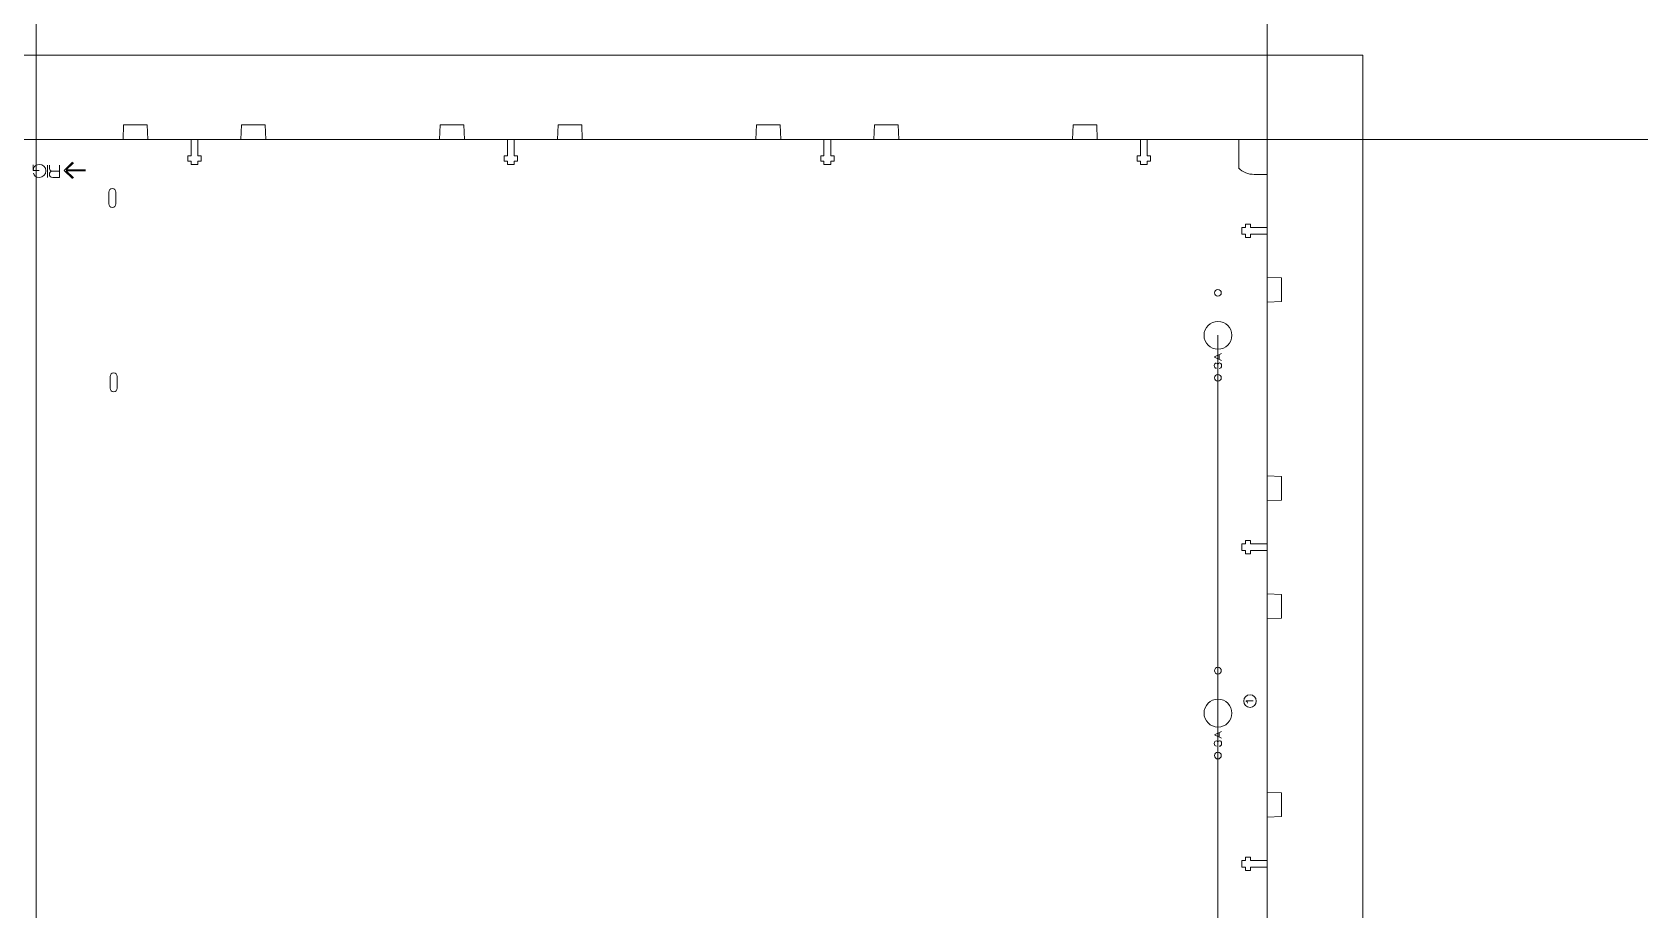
# Model space of a CAD drawing. Header units: millimetres. Extents: x -1390 to 6316, y -1840 to 2435.
# Drawn here: x 3064 to 3612, y -305 to -8 of the extents above; entities that cross this region are included whole.
import ezdxf

# ---------------------------------------------------------------- set-up
doc = ezdxf.new("R2010")
doc.units = ezdxf.units.MM
for name, color, linetype, lineweight, true_color in [('Laser Table', 3, 'CONTINUOUS', 0, 0x00ff00), ('left hand side insert', 1, 'CONTINUOUS', 0, 0xff0000), ('New Bottom board', 1, 'CONTINUOUS', 0, 0xff0000), ('New Bottom Board Text', 5, 'CONTINUOUS', 0, 0x0000ff), ('Referance lines', 3, 'CONTINUOUS', 0, 0x00ff00)]:
    doc.layers.add(name, color=color, linetype=linetype, lineweight=lineweight, true_color=true_color)

msp = doc.modelspace()

# ---------------------------------------------------------------- linework, layer by layer
at = {"layer": 'Laser Table'}
msp.add_line((2615.61, -15.61), (3515.61, -15.61), dxfattribs=at)
at = {"layer": 'Laser Table', "color": 3, "true_color": 0x00ff00}
msp.add_line((3515.61, -1215.61), (3515.61, -15.61), dxfattribs=at)
at = {"layer": 'left hand side insert'}
for p, q in [((3065.61, 0), (3065.61, -15.61)), ((3065.61, -15.61), (3065.61, 0))]:
    msp.add_line(p, q, dxfattribs=at)
at = {"layer": 'New Bottom board', "color": 1, "true_color": 0xff0000}
for p, q in [((3095.07, -44.11), (3095.27, -39.24)), ((3095.27, -39.24), (3103.31, -39.24)), ((3103.31, -39.24), (3103.51, -44.11)), ((3135.08, -44.11), (3135.28, -39.24)), ((3135.28, -39.24), (3143.31, -39.24)), ((3143.31, -39.24), (3143.51, -44.11)), ((3202.41, -44.11), (3202.61, -39.24)), ((3202.61, -39.24), (3210.64, -39.24)), ((3210.64, -39.24), (3210.84, -44.11)), ((3242.42, -44.11), (3242.62, -39.24)), ((3242.62, -39.24), (3250.65, -39.24)), ((3250.65, -39.24), (3250.85, -44.11)), ((3309.75, -44.11), (3309.95, -39.24)), ((3309.95, -39.24), (3317.98, -39.24)), ((3317.98, -39.24), (3318.18, -44.11)), ((3349.76, -44.11), (3349.96, -39.24)), ((3349.96, -39.24), (3357.99, -39.24)), ((3357.99, -39.24), (3358.19, -44.11)), ((3417.09, -44.11), (3417.29, -39.24)), ((3417.29, -39.24), (3425.32, -39.24)), ((3425.32, -39.24), (3425.52, -44.11)), ((3036.17, -44.11), (3095.07, -44.11)), ((3103.51, -44.11), (3118.14, -44.11)), ((3118.14, -44.11), (3118.14, -49.73)), ((3120.43, -49.73), (3120.43, -44.11)), ((3120.43, -44.11), (3135.08, -44.11)), ((3143.51, -44.11), (3202.41, -44.11)), ((3210.84, -44.11), (3225.48, -44.11)), ((3225.48, -44.11), (3225.48, -49.73)), ((3227.77, -49.73), (3227.77, -44.11)), ((3227.77, -44.11), (3242.42, -44.11)), ((3250.85, -44.11), (3309.75, -44.11)), ((3318.18, -44.11), (3332.82, -44.11)), ((3332.82, -44.11), (3332.82, -49.73)), ((3335.11, -49.73), (3335.11, -44.11)), ((3335.11, -44.11), (3349.76, -44.11)), ((3358.19, -44.11), (3417.09, -44.11)), ((3425.52, -44.11), (3440.16, -44.11)), ((3440.16, -44.11), (3440.16, -49.73)), ((3442.45, -49.73), (3442.45, -44.11)), ((3466.44, -44.11), (3473.54, -44.11)), ((3118.14, -49.73), (3117.02, -49.73)), ((3117.02, -49.73), (3117.02, -51.49)), ((3117.02, -51.49), (3118.14, -51.49)), ((3118.14, -51.49), (3118.14, -52.64)), ((3118.14, -52.64), (3120.43, -52.64)), ((3121.55, -49.73), (3120.43, -49.73)), ((3120.43, -52.64), (3120.43, -51.49)), ((3120.43, -51.49), (3121.55, -51.49)), ((3121.55, -51.49), (3121.55, -49.73)), ((3225.48, -49.73), (3224.36, -49.73)), ((3224.36, -49.73), (3224.36, -51.49)), ((3224.36, -51.49), (3225.48, -51.49)), ((3225.48, -51.49), (3225.48, -52.64)), ((3225.48, -52.64), (3227.77, -52.64)), ((3228.89, -49.73), (3227.77, -49.73)), ((3227.77, -52.64), (3227.77, -51.49)), ((3227.77, -51.49), (3228.89, -51.49)), ((3228.89, -51.49), (3228.89, -49.73)), ((3332.82, -49.73), (3331.7, -49.73)), ((3331.7, -49.73), (3331.7, -51.49)), ((3331.7, -51.49), (3332.82, -51.49)), ((3332.82, -51.49), (3332.82, -52.64)), ((3332.82, -52.64), (3335.11, -52.64)), ((3336.23, -49.73), (3335.11, -49.73)), ((3335.11, -52.64), (3335.11, -51.49)), ((3335.11, -51.49), (3336.23, -51.49)), ((3336.23, -51.49), (3336.23, -49.73)), ((3440.16, -49.73), (3439.04, -49.73)), ((3439.04, -49.73), (3439.04, -51.49)), ((3439.04, -51.49), (3440.16, -51.49)), ((3440.16, -51.49), (3440.16, -52.64)), ((3440.16, -52.64), (3442.45, -52.64)), ((3443.57, -49.73), (3442.45, -49.73)), ((3442.45, -52.64), (3442.45, -51.49)), ((3442.45, -51.49), (3443.57, -51.49)), ((3443.57, -51.49), (3443.57, -49.73)), ((3483.12, -59.32), (3483.12, -73.96)), ((3475.74, -73.96), (3474.59, -73.96)), ((3474.59, -73.96), (3474.59, -76.25)), ((3474.59, -76.25), (3475.74, -76.25)), ((3477.5, -72.84), (3475.74, -72.84)), ((3475.74, -72.84), (3475.74, -73.96)), ((3475.74, -76.25), (3475.74, -77.37)), ((3477.5, -73.96), (3477.5, -72.84)), ((3483.12, -73.96), (3477.5, -73.96)), ((3477.5, -77.37), (3477.5, -76.25)), ((3477.5, -76.25), (3483.12, -76.25)), ((3483.12, -76.25), (3483.12, -90.9)), ((3475.74, -77.37), (3477.5, -77.37)), ((3483.12, -90.9), (3487.99, -91.1)), ((3487.99, -91.1), (3487.99, -99.13)), ((3487.99, -99.13), (3483.12, -99.33)), ((3483.12, -99.33), (3483.12, -158.23)), ((3483.12, -158.23), (3487.99, -158.43)), ((3487.99, -158.43), (3487.99, -166.46)), ((3487.99, -166.46), (3483.12, -166.66)), ((3483.12, -166.66), (3483.12, -181.3)), ((3477.5, -180.18), (3475.74, -180.18)), ((3475.74, -180.18), (3475.74, -181.3)), ((3477.5, -181.3), (3477.5, -180.18)), ((3475.74, -181.3), (3474.59, -181.3)), ((3474.59, -181.3), (3474.59, -183.59)), ((3474.59, -183.59), (3475.74, -183.59)), ((3475.74, -183.59), (3475.74, -184.71)), ((3475.74, -184.71), (3477.5, -184.71)), ((3483.12, -181.3), (3477.5, -181.3)), ((3477.5, -184.71), (3477.5, -183.59)), ((3477.5, -183.59), (3483.12, -183.59)), ((3483.12, -183.59), (3483.12, -198.24)), ((3483.12, -198.24), (3487.99, -198.44)), ((3487.99, -198.44), (3487.99, -206.47)), ((3487.99, -206.47), (3483.12, -206.67)), ((3483.12, -206.67), (3483.12, -265.57)), ((3483.12, -265.57), (3487.99, -265.77)), ((3487.99, -265.77), (3487.99, -273.8)), ((3487.99, -273.8), (3483.12, -274)), ((3483.12, -274), (3483.12, -288.64)), ((3475.74, -288.64), (3474.59, -288.64)), ((3474.59, -288.64), (3474.59, -290.93)), ((3477.5, -287.52), (3475.74, -287.52)), ((3475.74, -287.52), (3475.74, -288.64)), ((3477.5, -288.64), (3477.5, -287.52)), ((3483.12, -288.64), (3477.5, -288.64)), ((3474.59, -290.93), (3475.74, -290.93)), ((3475.74, -290.93), (3475.74, -292.05)), ((3475.74, -292.05), (3477.5, -292.05)), ((3477.5, -292.05), (3477.5, -290.93)), ((3477.5, -290.93), (3483.12, -290.93)), ((3483.12, -290.93), (3483.12, -305.58))]:
    msp.add_line(p, q, dxfattribs=at)
at = {"layer": 'New Bottom board'}
for p, q in [((3442.45, -44.11), (3473.54, -44.11)), ((3465.53, -44.11), (3473.54, -44.11)), ((3473.54, -44.11), (3473.54, -53.92)), ((3483.12, -56.01), (3478.74, -56.01)), ((3483.12, -73.96), (3483.12, -56.01)), ((3483.12, -56.01), (3483.12, -56.01))]:
    msp.add_line(p, q, dxfattribs=at)
at = {"layer": 'New Bottom board', "color": 1, "true_color": 0xff0000}
for points in [[(3090.24, -66), (3090.24, -62)], [(3092.64, -62), (3092.64, -66), (3092.64, -66)], [(3466.44, -95.04), (3466.44, -95.04)], [(3466.44, -105.86), (3466.44, -105.86)], [(3090.69, -128.52), (3090.69, -124.52)], [(3093.09, -124.52), (3093.09, -128.52), (3093.09, -128.52)], [(3466.44, -123.84), (3466.44, -123.84)], [(3466.44, -223.18), (3466.44, -223.18)], [(3466.44, -234), (3466.44, -234)], [(3466.44, -251.98), (3466.44, -251.98)]]:
    msp.add_lwpolyline(points, dxfattribs=at)
for points in [[(3478.74, -56.01), (3476.8, -56), (3474.87, -55.26), (3473.39, -53.78)], [(3090.24, -62), (3090.24, -61.34), (3090.78, -60.8), (3091.44, -60.8)], [(3091.44, -60.8), (3092.1, -60.8), (3092.64, -61.34), (3092.64, -62)], [(3091.44, -67.2), (3090.78, -67.2), (3090.24, -66.66), (3090.24, -66)], [(3092.64, -66), (3092.64, -66.66), (3092.1, -67.2), (3091.44, -67.2)], [(3466.44, -95.04), (3465.81, -95.04), (3465.3, -95.55), (3465.3, -96.18)], [(3465.3, -96.18), (3465.3, -96.81), (3465.81, -97.32), (3466.44, -97.32)], [(3467.58, -96.18), (3467.58, -95.55), (3467.07, -95.04), (3466.44, -95.04)], [(3466.44, -97.32), (3467.07, -97.32), (3467.58, -96.81), (3467.58, -96.18)], [(3466.44, -105.86), (3463.84, -105.86), (3461.72, -107.97), (3461.72, -110.58)], [(3471.16, -110.58), (3471.16, -107.97), (3469.05, -105.86), (3466.44, -105.86)], [(3461.72, -110.58), (3461.72, -113.18), (3463.84, -115.3), (3466.44, -115.3)], [(3466.44, -115.3), (3469.05, -115.3), (3471.16, -113.18), (3471.16, -110.58)], [(3090.69, -124.52), (3090.69, -123.85), (3091.23, -123.32), (3091.89, -123.32)], [(3091.89, -123.32), (3092.55, -123.32), (3093.09, -123.85), (3093.09, -124.52)], [(3466.44, -123.84), (3465.81, -123.84), (3465.3, -124.35), (3465.3, -124.98)], [(3465.3, -124.98), (3465.3, -125.61), (3465.81, -126.12), (3466.44, -126.12)], [(3467.58, -124.98), (3467.58, -124.35), (3467.07, -123.84), (3466.44, -123.84)], [(3466.44, -126.12), (3467.07, -126.12), (3467.58, -125.61), (3467.58, -124.98)], [(3091.89, -129.72), (3091.23, -129.72), (3090.69, -129.18), (3090.69, -128.52)], [(3093.09, -128.52), (3093.09, -129.18), (3092.55, -129.72), (3091.89, -129.72)], [(3466.44, -223.18), (3465.81, -223.18), (3465.3, -223.69), (3465.3, -224.32)], [(3465.3, -224.32), (3465.3, -224.95), (3465.81, -225.46), (3466.44, -225.46)], [(3467.58, -224.32), (3467.58, -223.69), (3467.07, -223.18), (3466.44, -223.18)], [(3466.44, -225.46), (3467.07, -225.46), (3467.58, -224.95), (3467.58, -224.32)], [(3466.44, -234), (3463.84, -234), (3461.72, -236.11), (3461.72, -238.72)], [(3471.16, -238.72), (3471.16, -236.11), (3469.05, -234), (3466.44, -234)], [(3461.72, -238.72), (3461.72, -241.32), (3463.84, -243.44), (3466.44, -243.44)], [(3466.44, -243.44), (3469.05, -243.44), (3471.16, -241.32), (3471.16, -238.72)], [(3466.44, -251.98), (3465.81, -251.98), (3465.3, -252.49), (3465.3, -253.12)], [(3467.58, -253.12), (3467.58, -252.49), (3467.07, -251.98), (3466.44, -251.98)], [(3465.3, -253.12), (3465.3, -253.74), (3465.81, -254.26), (3466.44, -254.26)], [(3466.44, -254.26), (3467.07, -254.26), (3467.58, -253.75), (3467.58, -253.12)]]:
    msp.add_open_spline(points, degree=3, dxfattribs=at)
at = {"layer": 'New Bottom Board Text', "color": 5, "true_color": 0x0000ff}
for points in [[(3066.58, -54.69), (3064.62, -54.69), (3064.62, -52.73)], [(3069.4, -57), (3069.4, -52.83)], [(3073.54, -52.83), (3073.54, -57), (3071.25, -57)], [(3077.93, -57.4), (3075.14, -54.62), (3077.93, -51.84)], [(3082.37, -54.42), (3075.83, -54.42), (3078.23, -52.02)], [(3071.09, -54.87), (3071.1, -54.85)], [(3071.1, -54.85), (3073.54, -54.85)], [(3078.22, -57.21), (3075.83, -54.82), (3082.37, -54.82)], [(3467.65, -119.1), (3465.23, -117.99), (3465.23, -117.9), (3467.65, -116.79)], [(3466.85, -117.16), (3466.85, -118.74)], [(3466.36, -120.58), (3466.37, -120.58)], [(3476.06, -234.64), (3476.06, -234.55), (3478.44, -234.55)], [(3477.33, -232.51), (3477.33, -232.51)], [(3467.65, -247.24), (3465.23, -246.13), (3465.23, -246.04), (3467.65, -244.93)], [(3466.85, -245.3), (3466.85, -246.88)], [(3466.36, -248.72), (3466.37, -248.72)]]:
    msp.add_lwpolyline(points, dxfattribs=at)
for points in [[(3064.62, -54.69), (3064.68, -54.21), (3064.76, -53.99), (3064.76, -53.99)], [(3064.76, -53.99), (3065.05, -53.03), (3065.86, -52.64), (3066.73, -52.64)], [(3066.73, -52.64), (3067.92, -52.64), (3068.89, -53.44), (3068.89, -54.82)], [(3070.18, -53.98), (3070.18, -53.83), (3070.16, -53), (3070.08, -52.83)], [(3071.1, -54.85), (3070.46, -54.85), (3070.18, -54.55), (3070.18, -53.98)], [(3066.73, -57), (3065.43, -57), (3064.83, -56.42), (3064.68, -55.61)], [(3066.73, -57), (3065.43, -57), (3064.83, -56.42), (3064.68, -55.61)], [(3068.89, -54.82), (3068.89, -56.2), (3067.92, -57), (3066.73, -57)], [(3070.1, -55.86), (3070.1, -55.46), (3070.37, -54.91), (3071.09, -54.87)], [(3071.25, -57), (3070.42, -57), (3070.1, -56.6), (3070.1, -55.86)], [(3071.25, -57), (3070.42, -57), (3070.1, -56.6), (3070.1, -55.86)], [(3465.2, -120.83), (3465.2, -120.26), (3465.45, -120.01), (3465.82, -120.01)], [(3465.82, -120.01), (3466.06, -120.01), (3466.31, -120.15), (3466.36, -120.58)], [(3466.37, -120.58), (3466.42, -120.12), (3466.68, -119.96), (3467, -119.96)], [(3467, -119.96), (3467.27, -119.96), (3467.69, -120.13), (3467.69, -120.88)], [(3466, -121.73), (3465.51, -121.71), (3465.2, -121.5), (3465.2, -120.83)], [(3466.9, -121.8), (3466.88, -121.8), (3466.86, -121.8), (3466.83, -121.8)], [(3467.69, -120.88), (3467.69, -121.51), (3467.38, -121.8), (3466.9, -121.8)], [(3475.2, -234.63), (3475.2, -233.46), (3476.15, -232.51), (3477.33, -232.51)], [(3477.33, -236.76), (3476.15, -236.76), (3475.2, -235.81), (3475.2, -234.63)], [(3476.51, -235.39), (3476.42, -235.03), (3476.22, -234.78), (3476.06, -234.64)], [(3477.33, -232.51), (3478.5, -232.51), (3479.45, -233.46), (3479.45, -234.63)], [(3479.45, -234.63), (3479.45, -235.81), (3478.5, -236.76), (3477.33, -236.76)], [(3465.2, -248.97), (3465.2, -248.4), (3465.45, -248.15), (3465.82, -248.15)], [(3466, -249.87), (3465.51, -249.85), (3465.2, -249.64), (3465.2, -248.97)], [(3465.82, -248.15), (3466.06, -248.15), (3466.31, -248.29), (3466.36, -248.72)], [(3466.37, -248.72), (3466.42, -248.25), (3466.68, -248.1), (3467, -248.1)], [(3466.9, -249.94), (3466.88, -249.94), (3466.86, -249.94), (3466.83, -249.94)], [(3467.69, -249.02), (3467.69, -249.65), (3467.38, -249.94), (3466.9, -249.94)], [(3467, -248.1), (3467.27, -248.1), (3467.69, -248.27), (3467.69, -249.02)]]:
    msp.add_open_spline(points, degree=3, dxfattribs=at)
at = {"layer": 'Referance lines', "color": 3, "true_color": 0x00ff00}
for p, q in [((3065.61, 105.89), (3065.61, -194.11)), ((3065.61, -103.4), (3065.61, 3.94)), ((3065.61, -15.61), (3065.61, -1215.61)), ((3483.12, -44.11), (3483.12, -857.47))]:
    msp.add_line(p, q, dxfattribs=at)
at = {"layer": 'Referance lines'}
for p, q in [((3483.12, 95.8), (3483.12, -997.38)), ((2519.03, -44.11), (3612.2, -44.11)), ((2645.12, -44.11), (3483.12, -44.11)), ((3065.61, -44.11), (3065.61, -857.47)), ((3213.08, -44.11), (3483.12, -44.11)), ((3483.12, -44.11), (3483.12, -305.18)), ((3466.44, -450.79), (3466.44, -110.56))]:
    msp.add_line(p, q, dxfattribs=at)

doc.saveas('drawing.dxf')
